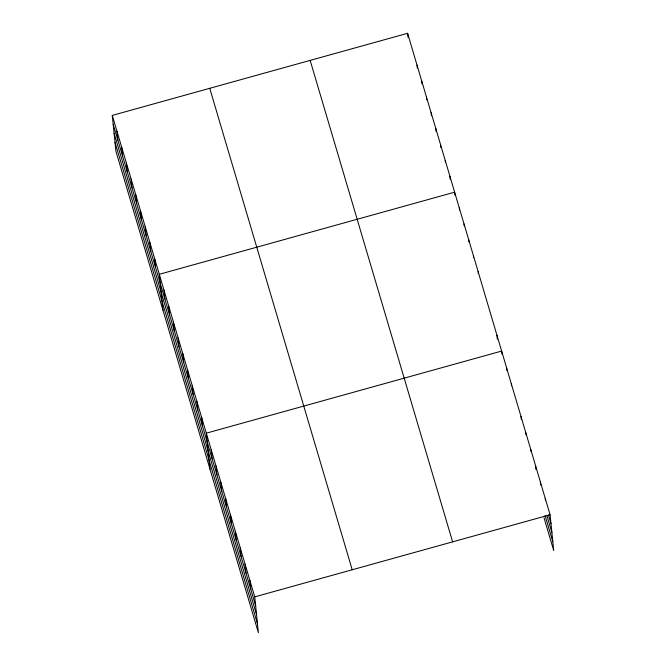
<?xml version="1.0" encoding="UTF-8"?>
<svg xmlns="http://www.w3.org/2000/svg" width="666" height="666" viewBox="0 0 666 666"><rect width="100%" height="100%" fill="white"/><g stroke="black" fill="none" stroke-linecap="round" stroke-linejoin="round"><path stroke-width="1" d="M112.279 115.409L254.745 596.869L258.391 632.7L115.917 151.24L112.279 115.409L407.609 33.3L550.083 514.76L553.721 550.591L544.03 517.848M254.745 596.869L550.083 514.76M548.418 515.001L550.982 523.667M547.044 516.183L551.889 532.559M545.121 515.709L552.813 541.708M310.156 60.398L452.622 541.858M209.74 88.312L352.206 569.771M113.187 124.326L255.652 605.777M114.086 133.208L256.552 614.66M115.018 142.358L257.484 623.817M545.238 498.393L545.437 500.366M540.392 482.017L540.692 484.99M535.547 465.651L535.947 469.613M530.702 449.284L530.902 451.257M525.857 432.908L526.065 434.89M521.012 416.541L521.32 419.513M511.33 383.799L511.53 385.78M506.485 367.432L506.784 370.404M501.939 354.037L501.64 351.065L206.31 433.175L209.948 469.006M496.936 335.173L497.344 339.136M478.13 271.62L478.338 273.601M473.434 255.736L473.634 257.717M468.731 239.843L468.931 241.825M464.027 223.959L464.227 225.94M459.332 208.067L459.532 210.048M454.928 195.155L454.628 192.183L159.299 274.292L162.937 310.123M449.925 176.29L450.224 179.262M445.221 160.406L445.421 162.387M440.526 144.514L440.825 147.486M435.822 128.63L436.122 131.602M431.118 112.737L431.418 115.709M426.415 96.853L426.723 99.825M421.72 80.961L422.019 83.933M417.016 65.077L417.316 68.049M407.609 33.3L408.017 37.263M249.908 580.494L250.807 589.41M245.063 564.127L245.962 573.043M240.218 547.76L241.125 556.668M235.373 531.385L236.28 540.301M230.528 515.018L231.435 523.934M225.682 498.651L226.59 507.559M220.837 482.284L221.745 491.192M216 465.909L216.9 474.825M211.155 449.542L212.054 458.449M201.607 417.282L202.514 426.198M196.903 401.398L197.81 410.306M192.208 385.506L193.107 394.422M187.504 369.622L188.411 378.529M182.8 353.729L183.708 362.645M178.097 337.845L179.004 346.753M173.401 321.953L174.301 330.869M168.698 306.069L169.605 314.976M163.994 290.176L164.902 299.092M154.595 258.4L155.503 267.316M149.892 242.516L150.799 251.423M145.188 226.623L146.095 235.539M140.493 210.739L141.392 219.647M135.789 194.847L136.696 203.763M131.085 178.963L131.993 187.87M126.382 163.07L127.289 171.986M121.687 147.186L122.586 156.094M116.983 131.294L117.89 140.21"/></g></svg>
